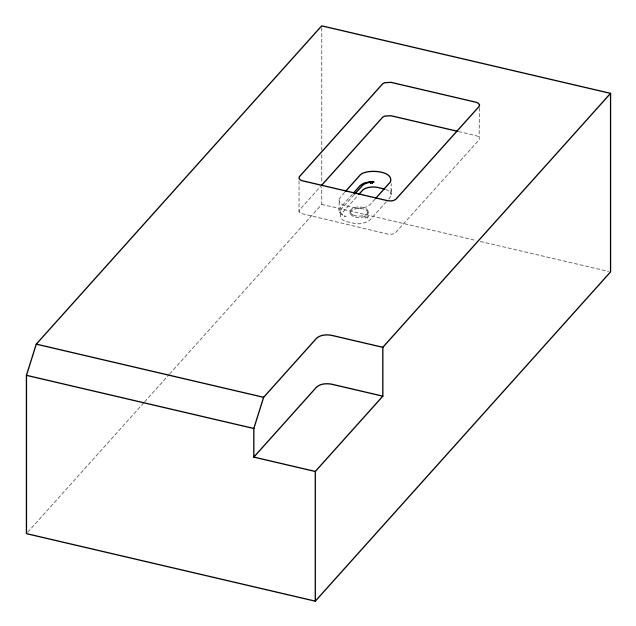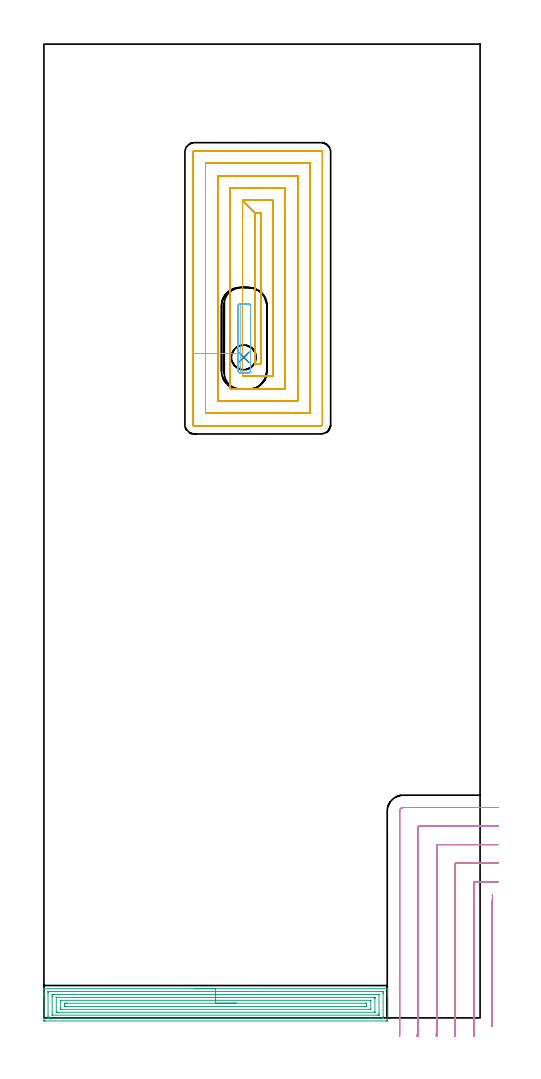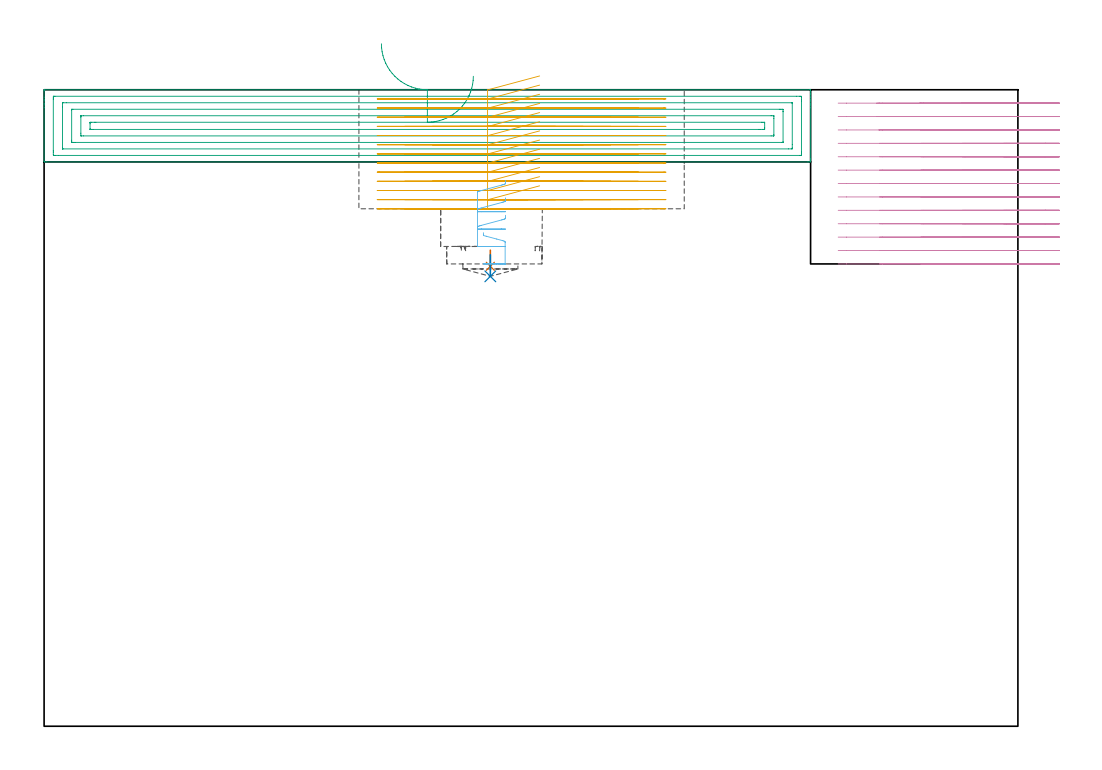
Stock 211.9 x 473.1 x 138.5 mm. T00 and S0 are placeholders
(PLAN: 6 operations, 5 tool changes, 73.7 min)
(1 SPOT_DRILL | STEP1POCKET | NXT0321_9005460120000 | 0.04 min | 4171 mm3)
(2 DRILL_BLIND_HOLE_INTO_CENTER | STEP1POCKET | NXT0301_128 | 0.03 min | 280 mm3)
(3 AREA_MILL | FG_CHAMFER_SURFACE | UGT0205_001 | 8.28 min | 21460 mm3)
(4 MILL_CORNER_NOTCH_RECTANGULAR | CORNER_NOTCH_RECTANGULAR | NXT0201_011 | Follow Part, ap 3, ae 75% | 19.77 min | 183572 mm3)
(5 MILL_RECTANGULAR_POCKET | POCKET_RECTANGULAR_STRAIGHT | NXT0201_009 | Follow Part, ap 2, ae 75% | 44.55 min | 256109 mm3)
(6 MILL_RECTANGULAR_POCKET_1 | POCKET_RECTANGULAR_STRAIGHT_1 | UGT0201_010 | Follow Part, ap 4, ae 75% | 1.06 min | 10684 mm3)
(TOOL NXT0321_9005460120000 | NC Spot Drill, 142deg, 12mm, Carbide, Uncoated | D12 PA142 FL30 Z2)
(TOOL NXT0301_128 | Carbide Drill 12mm [861.1-1200-036A1-GP GC34] | D12 PA150 FL37.4 Z2)
(TOOL UGT0205_001 | Chamfer Mill 20 x 3 x 45 deg. | D20 FL50 Z2)
(TOOL NXT0201_011 | ENDMILL 12mm [2P460-1200-NA 1630] | D12 FL38 Z6)
(TOOL NXT0201_009 | ENDMILL 8mm [2P460-0800-NA 1630] | D8 FL26 Z6)
(TOOL UGT0201_010 | End Mill 16 mm | D16 FL22 Z2)
(OP 1 SPOT_DRILL)
G17 G21 G94 G90
T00 M6
G54
G17 G0 G90 X97.1 Y320.9 S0 M3
G43 Z148.5 H0
G94 G81 G98 Z100.084 F250. R103.6
G80
M5
M2
(OP 2 DRILL_BLIND_HOLE_INTO_CENTER)
G17 G21 G94 G90
T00 M6
G54
G17 G0 G90 X97.1 Y320.9 S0 M3
G43 Z148.5 H1
G94 G81 G98 Z97.9 F250. R102.6
G80
M5
M2
(OP 3 AREA_MILL)
G17 G21 G94 G90
T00 M6
G54
G17 G0 G90 X73.4 Y14.2 S1061 M3
G43 Z148.5 H0
G94 G1 X73.438 Z147.628 F250.
X73.552 Z146.763
X73.741 Z145.912
X74.003 Z145.08
X74.337 Z144.274
X74.74 Z143.5
X75.208 Z142.764
X75.74 Z142.072
X76.329 Z141.429
X76.972 Z140.839
X77.664 Z140.308
X78.4 Z139.84
X79.174 Z139.437
X79.98 Z139.103
X80.812 Z138.841
X81.664 Z138.652
X82.528 Z138.538
X83.4 Z138.5
X166.666
X166.79 Y14.197 Z138.489
X166.797 Y14.084 Z138.377
X166.8 Y13.964 Z138.263
Y13.281 Z137.58
Y12.579 Z136.878
Y12.052 Z136.348
Y11.789 Z136.086
Y11.175 Z135.472
Y10.912 Z135.209
Y10.298 Z134.592
Y-0.8 Z123.497
X166.796 Y-1.107 Z123.19
X166.79 Y-1.492 Z122.805
X166.616 Y-1.496 Z122.802
X166.221 Y-1.5 Z122.8
X0.579
X0.082 Y-1.494 Z122.803
X0.01 Y-1.491 Z122.806
X0. Y-1.414 Z122.883
Y10.298 Z134.592
Y10.912 Z135.209
Y11.175 Z135.472
Y11.789 Z136.086
Y12.052 Z136.348
Y12.579 Z136.878
Y13.964 Z138.263
X0.003 Y14.084 Z138.377
X0.01 Y14.197 Z138.489
X0.134 Y14.2 Z138.5
X83.4
Y12.786 Z137.086
X163.696
X164.44 Y12.784 Z137.084
X164.589 Y12.783 Z137.083
X164.767 Y12.779 Z137.079
X164.79 Y12.721 Z137.021
X164.796 Y12.579 Z136.879
X164.799 Y12.052 Z136.352
X164.8 Y11.698 Z135.998
X164.799 Y0.648 Z124.948
X164.798 Y0.295 Z124.595
X164.79 Y-0.06 Z124.24
X164.781 Y-0.08 Z124.22
X164.765 Y-0.082 Z124.218
X164.719 Y-0.084 Z124.216
X164.626 Y-0.085 Z124.215
X164.44 Y-0.086 Z124.214
X3.104
X2.36 Y-0.084 Z124.216
X2.211 Y-0.083 Z124.217
X2.033 Y-0.079 Z124.221
X2.01 Y-0.021 Z124.279
X2.004 Y0.121 Z124.421
X2.001 Y0.648 Z124.948
X2. Y1.002 Z125.302
X2.001 Y12.052 Z136.352
X2.002 Y12.405 Z136.705
X2.01 Y12.76 Z137.06
X2.019 Y12.78 Z137.08
X2.035 Y12.781 Z137.081
X2.081 Y12.784 Z137.084
X2.174 Y12.785 Z137.085
X2.36 Y12.786 Z137.086
X83.4
Y11.371 Z135.671
X162.659
X162.725 Y11.37 Z135.67
X162.777 Y11.367 Z135.667
X162.787 Y11.365 Z135.665
X162.791 Y11.352 Z135.652
X162.795 Y11.314 Z135.614
X162.799 Y11.175 Z135.475
X162.8 Y2.263 Z126.563
X162.798 Y1.525 Z125.825
X162.796 Y1.39 Z125.69
X162.791 Y1.345 Z125.645
X162.757 Y1.335 Z125.635
X162.659 Y1.334 Z125.634
X161.967 Y1.329 Z125.629
X4.141
X4.075 Y1.33 Z125.63
X4.023 Y1.333 Z125.633
X4.013 Y1.335 Z125.635
X4.009 Y1.348 Z125.648
X4.005 Y1.386 Z125.686
X4.001 Y1.525 Z125.825
X4. Y10.437 Z134.737
X4.002 Y11.175 Z135.475
X4.004 Y11.31 Z135.61
X4.009 Y11.355 Z135.655
X4.043 Y11.364 Z135.664
X4.141 Y11.366 Z135.666
X4.833 Y11.371 Z135.671
X83.4
Y9.957 Z134.257
X159.987
X160.334 Y9.956 Z134.256
X160.692 Y9.952 Z134.252
X160.768 Y9.95 Z134.25
X160.79 Y9.944 Z134.244
X160.793 Y9.908 Z134.208
X160.796 Y9.826 Z134.126
X160.8 Y9.497 Z133.797
Y9.42 Z133.72
X160.799 Y2.879 Z127.179
X160.797 Y2.779 Z127.079
X160.793 Y2.755 Z127.055
X160.789 Y2.75 Z127.05
X160.779 Y2.747 Z127.047
X160.714 Y2.744 Z127.044
X160.532 Y2.743 Z127.043
X6.813
X6.466 Y2.744 Z127.044
X6.108 Y2.748 Z127.048
X6.032 Y2.75 Z127.05
X6.01 Y2.755 Z127.055
X6.007 Y2.792 Z127.092
X6.004 Y2.874 Z127.174
X6. Y3.203 Z127.503
X6.001 Y9.821 Z134.121
X6.003 Y9.921 Z134.221
X6.007 Y9.945 Z134.245
X6.011 Y9.95 Z134.25
X6.021 Y9.953 Z134.253
X6.086 Y9.955 Z134.255
X6.268 Y9.957 Z134.257
X83.4
Y8.543 Z132.843
X158.206
X158.651 Y8.54 Z132.84
X158.762 Y8.538 Z132.838
X158.783 Y8.536 Z132.836
X158.79 Y8.524 Z132.824
X158.794 Y8.484 Z132.784
X158.797 Y8.397 Z132.697
X158.8 Y7.958 Z132.258
X158.799 Y4.45 Z128.75
X158.794 Y4.254 Z128.554
X158.79 Y4.184 Z128.484
X158.783 Y4.163 Z128.463
X158.762 Y4.162 Z128.462
X158.651 Y4.16 Z128.46
X158.206 Y4.157 Z128.457
X8.594
X8.149 Y4.159 Z128.459
X8.038 Y4.162 Z128.462
X8.017 Y4.163 Z128.463
X8.01 Y4.176 Z128.476
X8.006 Y4.215 Z128.515
X8.003 Y4.303 Z128.603
X8. Y4.742 Z129.042
X8.001 Y8.25 Z132.55
X8.006 Y8.446 Z132.746
X8.01 Y8.515 Z132.815
X8.017 Y8.537 Z132.837
X8.038 Y8.538 Z132.838
X8.149 Y8.54 Z132.84
X8.594 Y8.543 Z132.843
X83.4
Y7.129 Z131.429
X156.08
X156.425 Y7.127 Z131.427
X156.769 Y7.123 Z131.423
X156.785 Y7.122 Z131.422
X156.79 Y7.113 Z131.413
X156.795 Y7.076 Z131.376
X156.799 Y7.01 Z131.31
X156.8 Y5.911 Z130.211
X156.798 Y5.727 Z130.027
X156.795 Y5.634 Z129.934
X156.79 Y5.59 Z129.89
X156.786 Y5.578 Z129.878
X156.766 Y5.576 Z129.876
X156.425 Y5.573 Z129.873
X155.88 Y5.571 Z129.871
X155.535
X10.72
X10.375 Y5.573 Z129.873
X10.031 Y5.577 Z129.877
X10.015 Y5.578 Z129.878
X10.01 Y5.587 Z129.887
X10.005 Y5.624 Z129.924
X10.001 Y5.69 Z129.99
X10. Y6.789 Z131.089
X10.002 Y6.973 Z131.273
X10.005 Y7.065 Z131.365
X10.01 Y7.11 Z131.41
X10.014 Y7.122 Z131.422
X10.034 Y7.124 Z131.424
X10.375 Y7.127 Z131.427
X10.92 Y7.129 Z131.429
X11.265
X83.4
X84.272 Z131.467
X85.136 Z131.581
X85.988 Z131.77
X86.82 Z132.032
X87.626 Z132.366
X88.4 Z132.769
X89.136 Z133.237
X89.828 Z133.768
X90.471 Z134.358
X91.06 Z135.001
X91.592 Z135.693
X92.06 Z136.429
X92.463 Z137.203
X92.797 Z138.009
X93.059 Z138.841
X93.248 Z139.692
X93.362 Z140.557
X93.4 Z141.429
G0 Z148.5
M5
M2
(OP 4 MILL_CORNER_NOTCH_RECTANGULAR)
G17 G21 G94 G90
T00 M6
G54
G17 G0 G90 X217.9 Y59.934 S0 M3
G43 Z148.5 H1
Z135.585
G94 G1 Y56.934 F250.
G3 X217.8 Y56.608 R0.6 F500.
G1 Y-1.091
Y-4.091 F250.
G0 Z148.5
X220.9 Y66.2
Z135.585
G1 X217.9
X209.395 F500.
G3 X208.8 Y65.605 R0.6
G1 Y-4.472
G2 X208.768 Y-6. R36.
G1 X208.64 Y-8.997 F250.
G0 Z148.5
X220.9 Y75.2
Z135.585
G1 X217.9
X200.396 F500.
G3 X199.8 Y74.604 R0.6
G1 Y-4.472
G2 X199.757 Y-6. R27.
G1 X199.587 Y-8.995 F250.
G0 Z148.5
X220.9 Y84.2
Z135.585
G1 X217.9
X191.396 F500.
G3 X190.8 Y83.604 R0.6
G1 Y-4.472
G2 X190.735 Y-6. R18.
G1 X190.48 Y-8.989 F250.
G0 Z148.5
X220.9 Y93.2
Z135.585
G1 X217.9
X182.396 F500.
G3 X181.8 Y92.604 R0.6
G1 Y-4.472
G2 X181.669 Y-6. R9.
G1 X181.16 Y-8.956 F250.
G0 Z148.5
X220.9 Y102.2
Z135.585
G1 X217.9
X174.6 F500.
G3 X172.8 Y100.4 R1.8
G1 Y-4.472
Y-7.472 F250.
G0 Z148.5
X217.9 Y59.934
Z132.669
G1 Y56.934
G3 X217.8 Y56.608 R0.6 F500.
G1 Y-1.091
Y-4.091 F250.
G0 Z148.5
X220.9 Y66.2
Z132.669
G1 X217.9
X209.395 F500.
G3 X208.8 Y65.605 R0.6
G1 Y-4.472
G2 X208.768 Y-6. R36.
G1 X208.64 Y-8.997 F250.
G0 Z148.5
X220.9 Y75.2
Z132.669
G1 X217.9
X200.396 F500.
G3 X199.8 Y74.604 R0.6
G1 Y-4.472
G2 X199.757 Y-6. R27.
G1 X199.587 Y-8.995 F250.
G0 Z148.5
X220.9 Y84.2
Z132.669
G1 X217.9
X191.396 F500.
G3 X190.8 Y83.604 R0.6
G1 Y-4.472
G2 X190.735 Y-6. R18.
G1 X190.48 Y-8.989 F250.
G0 Z148.5
X220.9 Y93.2
Z132.669
G1 X217.9
X182.396 F500.
G3 X181.8 Y92.604 R0.6
G1 Y-4.472
G2 X181.669 Y-6. R9.
G1 X181.16 Y-8.956 F250.
G0 Z148.5
X220.9 Y102.2
Z132.669
G1 X217.9
X174.6 F500.
G3 X172.8 Y100.4 R1.8
G1 Y-4.472
Y-7.472 F250.
G0 Z148.5
X217.9 Y59.934
Z129.754
G1 Y56.934
G3 X217.8 Y56.608 R0.6 F500.
G1 Y-1.091
Y-4.091 F250.
G0 Z148.5
X220.9 Y66.2
Z129.754
G1 X217.9
X209.395 F500.
G3 X208.8 Y65.605 R0.6
G1 Y-5.524
G2 X208.797 Y-6. R36.
G1 X208.757 Y-9. F250.
G0 Z148.5
X220.9 Y75.2
Z129.754
G1 X217.9
X200.396 F500.
G3 X199.8 Y74.604 R0.6
G1 Y-5.524
G2 X199.796 Y-6. R27.
G1 X199.743 Y-9. F250.
G0 Z148.5
X220.9 Y84.2
Z129.754
G1 X217.9
X191.396 F500.
G3 X190.8 Y83.604 R0.6
G1 Y-5.524
G2 X190.794 Y-6. R18.
G1 X190.714 Y-8.999 F250.
G0 Z148.5
X220.9 Y93.2
Z129.754
G1 X217.9
X182.396 F500.
G3 X181.8 Y92.604 R0.6
G1 Y-5.524
G2 X181.787 Y-6. R9.
G1 X181.629 Y-8.996 F250.
G0 Z148.5
X220.9 Y102.2
Z129.754
G1 X217.9
X174.6 F500.
G3 X172.8 Y100.4 R1.8
G1 Y-5.524
Y-8.524 F250.
G0 Z148.5
X217.9 Y59.934
Z126.838
G1 Y56.934
G3 X217.8 Y56.608 R0.6 F500.
G1 Y-1.091
Y-4.091 F250.
G0 Z148.5
X220.9 Y66.2
Z126.838
G1 X217.9
X209.395 F500.
G3 X208.8 Y65.605 R0.6
G1 Y-6.
Y-9. F250.
G0 Z148.5
X220.9 Y75.2
Z126.838
G1 X217.9
X200.396 F500.
G3 X199.8 Y74.604 R0.6
G1 Y-6.
Y-9. F250.
G0 Z148.5
X220.9 Y84.2
Z126.838
G1 X217.9
X191.396 F500.
G3 X190.8 Y83.604 R0.6
G1 Y-6.
Y-9. F250.
G0 Z148.5
X220.9 Y93.2
Z126.838
G1 X217.9
X182.396 F500.
G3 X181.8 Y92.604 R0.6
G1 Y-6.
Y-9. F250.
G0 Z148.5
X220.9 Y102.2
Z126.838
G1 X217.9
X174.6 F500.
G3 X172.8 Y100.4 R1.8
G1 Y-6.
Y-9. F250.
G0 Z148.5
X217.9 Y59.934
Z123.923
G1 Y56.934
G3 X217.8 Y56.608 R0.6 F500.
G1 Y-1.091
Y-4.091 F250.
G0 Z148.5
X220.9 Y66.2
Z123.923
G1 X217.9
X209.395 F500.
G3 X208.8 Y65.605 R0.6
G1 Y-6.
Y-9. F250.
G0 Z148.5
X220.9 Y75.2
Z123.923
G1 X217.9
X200.396 F500.
G3 X199.8 Y74.604 R0.6
G1 Y-6.
Y-9. F250.
G0 Z148.5
X220.9 Y84.2
Z123.923
G1 X217.9
X191.396 F500.
G3 X190.8 Y83.604 R0.6
G1 Y-6.
Y-9. F250.
G0 Z148.5
X220.9 Y93.2
Z123.923
G1 X217.9
X182.396 F500.
G3 X181.8 Y92.604 R0.6
G1 Y-6.
Y-9. F250.
G0 Z148.5
X220.9 Y102.2
Z123.923
G1 X217.9
X174.6 F500.
G3 X172.8 Y100.4 R1.8
G1 Y-6.
Y-9. F250.
G0 Z148.5
X217.9 Y59.934
Z121.008
G1 Y56.934
G3 X217.8 Y56.608 R0.6 F500.
G1 Y-1.091
Y-4.091 F250.
G0 Z148.5
X220.9 Y66.2
Z121.008
G1 X217.9
X209.395 F500.
G3 X208.8 Y65.605 R0.6
G1 Y-6.
Y-9. F250.
G0 Z148.5
X220.9 Y75.2
Z121.008
G1 X217.9
X200.396 F500.
G3 X199.8 Y74.604 R0.6
G1 Y-6.
Y-9. F250.
G0 Z148.5
X220.9 Y84.2
Z121.008
G1 X217.9
X191.396 F500.
G3 X190.8 Y83.604 R0.6
G1 Y-6.
Y-9. F250.
G0 Z148.5
X220.9 Y93.2
Z121.008
G1 X217.9
X182.396 F500.
G3 X181.8 Y92.604 R0.6
G1 Y-6.
Y-9. F250.
G0 Z148.5
X220.9 Y102.2
Z121.008
G1 X217.9
X174.6 F500.
G3 X172.8 Y100.4 R1.8
G1 Y-6.
Y-9. F250.
G0 Z148.5
X217.9 Y59.934
Z118.092
G1 Y56.934
G3 X217.8 Y56.608 R0.6 F500.
G1 Y-1.091
Y-4.091 F250.
G0 Z148.5
X220.9 Y66.2
Z118.092
G1 X217.9
X209.395 F500.
G3 X208.8 Y65.605 R0.6
G1 Y-6.
Y-9. F250.
G0 Z148.5
X220.9 Y75.2
Z118.092
G1 X217.9
X200.396 F500.
G3 X199.8 Y74.604 R0.6
G1 Y-6.
Y-9. F250.
G0 Z148.5
X220.9 Y84.2
Z118.092
G1 X217.9
X191.396 F500.
G3 X190.8 Y83.604 R0.6
G1 Y-6.
Y-9. F250.
G0 Z148.5
X220.9 Y93.2
Z118.092
G1 X217.9
X182.396 F500.
G3 X181.8 Y92.604 R0.6
G1 Y-6.
Y-9. F250.
G0 Z148.5
X220.9 Y102.2
Z118.092
G1 X217.9
X174.6 F500.
G3 X172.8 Y100.4 R1.8
G1 Y-6.
Y-9. F250.
G0 Z148.5
X217.9 Y59.934
Z115.177
G1 Y56.934
G3 X217.8 Y56.608 R0.6 F500.
G1 Y-1.091
Y-4.091 F250.
G0 Z148.5
X220.9 Y66.2
Z115.177
G1 X217.9
X209.395 F500.
G3 X208.8 Y65.605 R0.6
G1 Y-6.
Y-9. F250.
G0 Z148.5
X220.9 Y75.2
Z115.177
G1 X217.9
X200.396 F500.
G3 X199.8 Y74.604 R0.6
G1 Y-6.
Y-9. F250.
G0 Z148.5
X220.9 Y84.2
Z115.177
G1 X217.9
X191.396 F500.
G3 X190.8 Y83.604 R0.6
G1 Y-6.
Y-9. F250.
G0 Z148.5
X220.9 Y93.2
Z115.177
G1 X217.9
X182.396 F500.
G3 X181.8 Y92.604 R0.6
G1 Y-6.
Y-9. F250.
G0 Z148.5
X220.9 Y102.2
Z115.177
G1 X217.9
X174.6 F500.
G3 X172.8 Y100.4 R1.8
G1 Y-6.
Y-9. F250.
G0 Z148.5
X217.9 Y59.934
Z112.262
G1 Y56.934
G3 X217.8 Y56.608 R0.6 F500.
G1 Y-1.091
Y-4.091 F250.
G0 Z148.5
X220.9 Y66.2
Z112.262
G1 X217.9
X209.395 F500.
G3 X208.8 Y65.605 R0.6
G1 Y-6.
Y-9. F250.
G0 Z148.5
X220.9 Y75.2
Z112.262
G1 X217.9
X200.396 F500.
G3 X199.8 Y74.604 R0.6
G1 Y-6.
Y-9. F250.
G0 Z148.5
X220.9 Y84.2
Z112.262
G1 X217.9
X191.396 F500.
G3 X190.8 Y83.604 R0.6
G1 Y-6.
Y-9. F250.
G0 Z148.5
X220.9 Y93.2
Z112.262
G1 X217.9
X182.396 F500.
G3 X181.8 Y92.604 R0.6
G1 Y-6.
Y-9. F250.
G0 Z148.5
X220.9 Y102.2
Z112.262
G1 X217.9
X174.6 F500.
G3 X172.8 Y100.4 R1.8
G1 Y-6.
Y-9. F250.
G0 Z148.5
X217.9 Y59.934
Z109.346
G1 Y56.934
G3 X217.8 Y56.608 R0.6 F500.
G1 Y-1.091
Y-4.091 F250.
G0 Z148.5
X220.9 Y66.2
Z109.346
G1 X217.9
X209.395 F500.
G3 X208.8 Y65.605 R0.6
G1 Y-6.
Y-9. F250.
G0 Z148.5
X220.9 Y75.2
Z109.346
G1 X217.9
X200.396 F500.
G3 X199.8 Y74.604 R0.6
G1 Y-6.
Y-9. F250.
G0 Z148.5
X220.9 Y84.2
Z109.346
G1 X217.9
X191.396 F500.
G3 X190.8 Y83.604 R0.6
G1 Y-6.
Y-9. F250.
G0 Z148.5
X220.9 Y93.2
Z109.346
G1 X217.9
X182.396 F500.
G3 X181.8 Y92.604 R0.6
G1 Y-6.
Y-9. F250.
G0 Z148.5
X220.9 Y102.2
Z109.346
G1 X217.9
X174.6 F500.
G3 X172.8 Y100.4 R1.8
G1 Y-6.
Y-9. F250.
G0 Z148.5
X217.9 Y59.934
Z106.431
G1 Y56.934
G3 X217.8 Y56.608 R0.6 F500.
G1 Y-1.091
Y-4.091 F250.
G0 Z148.5
X220.9 Y66.2
Z106.431
G1 X217.9
X209.395 F500.
G3 X208.8 Y65.605 R0.6
G1 Y-6.
Y-9. F250.
G0 Z148.5
X220.9 Y75.2
Z106.431
G1 X217.9
X200.396 F500.
G3 X199.8 Y74.604 R0.6
G1 Y-6.
Y-9. F250.
G0 Z148.5
X220.9 Y84.2
Z106.431
G1 X217.9
X191.396 F500.
G3 X190.8 Y83.604 R0.6
G1 Y-6.
Y-9. F250.
G0 Z148.5
X220.9 Y93.2
Z106.431
G1 X217.9
X182.396 F500.
G3 X181.8 Y92.604 R0.6
G1 Y-6.
Y-9. F250.
G0 Z148.5
X220.9 Y102.2
Z106.431
G1 X217.9
X174.6 F500.
G3 X172.8 Y100.4 R1.8
G1 Y-6.
Y-9. F250.
G0 Z148.5
X217.9 Y59.934
Z103.515
G1 Y56.934
G3 X217.8 Y56.608 R0.6 F500.
G1 Y-1.091
Y-4.091 F250.
G0 Z148.5
X220.9 Y66.2
Z103.515
G1 X217.9
X209.395 F500.
G3 X208.8 Y65.605 R0.6
G1 Y-6.
Y-9. F250.
G0 Z148.5
X220.9 Y75.2
Z103.515
G1 X217.9
X200.396 F500.
G3 X199.8 Y74.604 R0.6
G1 Y-6.
Y-9. F250.
G0 Z148.5
X220.9 Y84.2
Z103.515
G1 X217.9
X191.396 F500.
G3 X190.8 Y83.604 R0.6
G1 Y-6.
Y-9. F250.
G0 Z148.5
X220.9 Y93.2
Z103.515
G1 X217.9
X182.396 F500.
G3 X181.8 Y92.604 R0.6
G1 Y-6.
Y-9. F250.
G0 Z148.5
X220.9 Y102.2
Z103.515
G1 X217.9
X174.6 F500.
G3 X172.8 Y100.4 R1.8
G1 Y-6.
Y-9. F250.
G0 Z148.5
X217.9 Y59.934
Z100.6
G1 Y56.934
G3 X217.8 Y56.608 R0.6 F500.
G1 Y-1.091
Y-4.091 F250.
G0 Z148.5
X220.9 Y66.2
Z100.6
G1 X217.9
X209.395 F500.
G3 X208.8 Y65.605 R0.6
G1 Y-6.
Y-9. F250.
G0 Z148.5
X220.9 Y75.2
Z100.6
G1 X217.9
X200.396 F500.
G3 X199.8 Y74.604 R0.6
G1 Y-6.
Y-9. F250.
G0 Z148.5
X220.9 Y84.2
Z100.6
G1 X217.9
X191.396 F500.
G3 X190.8 Y83.604 R0.6
G1 Y-6.
Y-9. F250.
G0 Z148.5
X220.9 Y93.2
Z100.6
G1 X217.9
X182.396 F500.
G3 X181.8 Y92.604 R0.6
G1 Y-6.
Y-9. F250.
G0 Z148.5
X220.9 Y102.2
Z100.6
G1 X217.9
X174.6 F500.
G3 X172.8 Y100.4 R1.8
G1 Y-6.
Y-9. F250.
G0 Z148.5
M5
M2
(OP 5 MILL_RECTANGULAR_POCKET)
G17 G21 G94 G90
T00 M6
G54
G17 G0 G90 X107.823 Y311.7 S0 M3
G43 Z148.5 H1
Z141.5
G94 G1 X96.5 Z138.466 F250.
Y319.009 Z136.508
Y311.7 F500.
X111.3
Y397.2
X96.5
X102.5 Y391.2
Y317.7
X105.3
Y391.2
X102.5
X96.5 Y397.2
Y322.8
X90.5
Y305.7
X117.3
Y403.2
X90.5
Y322.8
X84.5
Y299.7
X123.3
Y409.2
X84.5
Y322.8
X78.5
Y293.7
X129.3
Y415.2
X78.5
Y322.8
X72.5
Y288.1
G3 X72.9 Y287.7 R0.4
G1 X134.9
G3 X135.3 Y288.1 R0.4
G1 Y420.8
G3 X134.9 Y421.2 R0.4
G1 X72.9
G3 X72.5 Y420.8 R0.4
G1 Y322.8
Y321.8
G0 X107.823 Y311.7 Z139.508
G1 X96.5 Z136.474 F250.
Y319.009 Z134.515
Y311.7 F500.
X111.3
Y397.2
X96.5
X102.5 Y391.2
Y317.7
X105.3
Y391.2
X102.5
X96.5 Y397.2
Y322.8
X90.5
Y305.7
X117.3
Y403.2
X90.5
Y322.8
X84.5
Y299.7
X123.3
Y409.2
X84.5
Y322.8
X78.5
Y293.7
X129.3
Y415.2
X78.5
Y322.8
X72.5
Y288.1
G3 X72.9 Y287.7 R0.4
G1 X134.9
G3 X135.3 Y288.1 R0.4
G1 Y420.8
G3 X134.9 Y421.2 R0.4
G1 X72.9
G3 X72.5 Y420.8 R0.4
G1 Y322.8
Y321.8
G0 X107.823 Y311.7 Z137.515
G1 X96.5 Z134.481 F250.
Y319.009 Z132.523
Y311.7 F500.
X111.3
Y397.2
X96.5
X102.5 Y391.2
Y317.7
X105.3
Y391.2
X102.5
X96.5 Y397.2
Y322.8
X90.5
Y305.7
X117.3
Y403.2
X90.5
Y322.8
X84.5
Y299.7
X123.3
Y409.2
X84.5
Y322.8
X78.5
Y293.7
X129.3
Y415.2
X78.5
Y322.8
X72.5
Y288.1
G3 X72.9 Y287.7 R0.4
G1 X134.9
G3 X135.3 Y288.1 R0.4
G1 Y420.8
G3 X134.9 Y421.2 R0.4
G1 X72.9
G3 X72.5 Y420.8 R0.4
G1 Y322.8
Y321.8
G0 X107.823 Y311.7 Z135.523
G1 X96.5 Z132.489 F250.
Y319.009 Z130.531
Y311.7 F500.
X111.3
Y397.2
X96.5
X102.5 Y391.2
Y317.7
X105.3
Y391.2
X102.5
X96.5 Y397.2
Y322.8
X90.5
Y305.7
X117.3
Y403.2
X90.5
Y322.8
X84.5
Y299.7
X123.3
Y409.2
X84.5
Y322.8
X78.5
Y293.7
X129.3
Y415.2
X78.5
Y322.8
X72.5
Y288.1
G3 X72.9 Y287.7 R0.4
G1 X134.9
G3 X135.3 Y288.1 R0.4
G1 Y420.8
G3 X134.9 Y421.2 R0.4
G1 X72.9
G3 X72.5 Y420.8 R0.4
G1 Y322.8
Y321.8
G0 X107.823 Y311.7 Z133.531
G1 X96.5 Z130.497 F250.
Y319.009 Z128.538
Y311.7 F500.
X111.3
Y397.2
X96.5
X102.5 Y391.2
Y317.7
X105.3
Y391.2
X102.5
X96.5 Y397.2
Y322.8
X90.5
Y305.7
X117.3
Y403.2
X90.5
Y322.8
X84.5
Y299.7
X123.3
Y409.2
X84.5
Y322.8
X78.5
Y293.7
X129.3
Y415.2
X78.5
Y322.8
X72.5
Y288.1
G3 X72.9 Y287.7 R0.4
G1 X134.9
G3 X135.3 Y288.1 R0.4
G1 Y420.8
G3 X134.9 Y421.2 R0.4
G1 X72.9
G3 X72.5 Y420.8 R0.4
G1 Y322.8
Y321.8
G0 X107.823 Y311.7 Z131.538
G1 X96.5 Z128.504 F250.
Y319.009 Z126.546
Y311.7 F500.
X111.3
Y397.2
X96.5
X102.5 Y391.2
Y317.7
X105.3
Y391.2
X102.5
X96.5 Y397.2
Y322.8
X90.5
Y305.7
X117.3
Y403.2
X90.5
Y322.8
X84.5
Y299.7
X123.3
Y409.2
X84.5
Y322.8
X78.5
Y293.7
X129.3
Y415.2
X78.5
Y322.8
X72.5
Y288.1
G3 X72.9 Y287.7 R0.4
G1 X134.9
G3 X135.3 Y288.1 R0.4
G1 Y420.8
G3 X134.9 Y421.2 R0.4
G1 X72.9
G3 X72.5 Y420.8 R0.4
G1 Y322.8
Y321.8
G0 X107.823 Y311.7 Z129.546
G1 X96.5 Z126.512 F250.
Y319.009 Z124.554
Y311.7 F500.
X111.3
Y397.2
X96.5
X102.5 Y391.2
Y317.7
X105.3
Y391.2
X102.5
X96.5 Y397.2
Y322.8
X90.5
Y305.7
X117.3
Y403.2
X90.5
Y322.8
X84.5
Y299.7
X123.3
Y409.2
X84.5
Y322.8
X78.5
Y293.7
X129.3
Y415.2
X78.5
Y322.8
X72.5
Y288.1
G3 X72.9 Y287.7 R0.4
G1 X134.9
G3 X135.3 Y288.1 R0.4
G1 Y420.8
G3 X134.9 Y421.2 R0.4
G1 X72.9
G3 X72.5 Y420.8 R0.4
G1 Y322.8
Y321.8
G0 X107.823 Y311.7 Z127.554
G1 X96.5 Z124.52 F250.
Y319.009 Z122.562
Y311.7 F500.
X111.3
Y397.2
X96.5
X102.5 Y391.2
Y317.7
X105.3
Y391.2
X102.5
X96.5 Y397.2
Y322.8
X90.5
Y305.7
X117.3
Y403.2
X90.5
Y322.8
X84.5
Y299.7
X123.3
Y409.2
X84.5
Y322.8
X78.5
Y293.7
X129.3
Y415.2
X78.5
Y322.8
X72.5
Y288.1
G3 X72.9 Y287.7 R0.4
G1 X134.9
G3 X135.3 Y288.1 R0.4
G1 Y420.8
G3 X134.9 Y421.2 R0.4
G1 X72.9
G3 X72.5 Y420.8 R0.4
G1 Y322.8
Y321.8
G0 X107.823 Y311.7 Z125.562
G1 X96.5 Z122.528 F250.
Y319.009 Z120.569
Y311.7 F500.
X111.3
Y397.2
X96.5
X102.5 Y391.2
Y317.7
X105.3
Y391.2
X102.5
X96.5 Y397.2
Y322.8
X90.5
Y305.7
X117.3
Y403.2
X90.5
Y322.8
X84.5
Y299.7
X123.3
Y409.2
X84.5
Y322.8
X78.5
Y293.7
X129.3
Y415.2
X78.5
Y322.8
X72.5
Y288.1
G3 X72.9 Y287.7 R0.4
G1 X134.9
G3 X135.3 Y288.1 R0.4
G1 Y420.8
G3 X134.9 Y421.2 R0.4
G1 X72.9
G3 X72.5 Y420.8 R0.4
G1 Y322.8
Y321.8
G0 X107.823 Y311.7 Z123.569
G1 X96.5 Z120.535 F250.
Y319.009 Z118.577
Y311.7 F500.
X111.3
Y397.2
X96.5
X102.5 Y391.2
Y317.7
X105.3
Y391.2
X102.5
X96.5 Y397.2
Y322.8
X90.5
Y305.7
X117.3
Y403.2
X90.5
Y322.8
X84.5
Y299.7
X123.3
Y409.2
X84.5
Y322.8
X78.5
Y293.7
X129.3
Y415.2
X78.5
Y322.8
X72.5
Y288.1
G3 X72.9 Y287.7 R0.4
G1 X134.9
G3 X135.3 Y288.1 R0.4
G1 Y420.8
G3 X134.9 Y421.2 R0.4
G1 X72.9
G3 X72.5 Y420.8 R0.4
G1 Y322.8
Y321.8
G0 X107.823 Y311.7 Z121.577
G1 X96.5 Z118.543 F250.
Y319.009 Z116.585
Y311.7 F500.
X111.3
Y397.2
X96.5
X102.5 Y391.2
Y317.7
X105.3
Y391.2
X102.5
X96.5 Y397.2
Y322.8
X90.5
Y305.7
X117.3
Y403.2
X90.5
Y322.8
X84.5
Y299.7
X123.3
Y409.2
X84.5
Y322.8
X78.5
Y293.7
X129.3
Y415.2
X78.5
Y322.8
X72.5
Y288.1
G3 X72.9 Y287.7 R0.4
G1 X134.9
G3 X135.3 Y288.1 R0.4
G1 Y420.8
G3 X134.9 Y421.2 R0.4
G1 X72.9
G3 X72.5 Y420.8 R0.4
G1 Y322.8
Y321.8
G0 X107.823 Y311.7 Z119.585
G1 X96.5 Z116.551 F250.
Y319.009 Z114.592
Y311.7 F500.
X111.3
Y397.2
X96.5
X102.5 Y391.2
Y317.7
X105.3
Y391.2
X102.5
X96.5 Y397.2
Y322.8
X90.5
Y305.7
X117.3
Y403.2
X90.5
Y322.8
X84.5
Y299.7
X123.3
Y409.2
X84.5
Y322.8
X78.5
Y293.7
X129.3
Y415.2
X78.5
Y322.8
X72.5
Y288.1
G3 X72.9 Y287.7 R0.4
G1 X134.9
G3 X135.3 Y288.1 R0.4
G1 Y420.8
G3 X134.9 Y421.2 R0.4
G1 X72.9
G3 X72.5 Y420.8 R0.4
G1 Y322.8
Y321.8
G0 X107.823 Y311.7 Z117.592
G1 X96.5 Z114.558 F250.
Y319.009 Z112.6
Y311.7 F500.
X111.3
Y397.2
X96.5
X102.5 Y391.2
Y317.7
X105.3
Y391.2
X102.5
X96.5 Y397.2
Y322.8
X90.5
Y305.7
X117.3
Y403.2
X90.5
Y322.8
X84.5
Y299.7
X123.3
Y409.2
X84.5
Y322.8
X78.5
Y293.7
X129.3
Y415.2
X78.5
Y322.8
X72.5
Y288.1
G3 X72.9 Y287.7 R0.4
G1 X134.9
G3 X135.3 Y288.1 R0.4
G1 Y420.8
G3 X134.9 Y421.2 R0.4
G1 X72.9
G3 X72.5 Y420.8 R0.4
G1 Y322.8
Y321.8
G0 Z148.5
M5
M2
(OP 6 MILL_RECTANGULAR_POCKET_1)
G17 G21 G94 G90
T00 M6
G54
G17 G0 G90 X100.4 Y343.494 S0 M3
G43 Z148.5 H0
Z118.76
G94 G1 Y345.9 Z118.115 F250.
Y345.995 Z118.09
X100.341 Y346.233 Z118.024
X100.221 Y346.447 Z117.958
X100.047 Y346.621 Z117.893
X99.833 Y346.741 Z117.827
X99.595 Y346.8 Z117.761
X95.105 Z116.558
X94.867 Y346.741 Z116.492
X94.653 Y346.621 Z116.426
X94.479 Y346.447 Z116.361
X94.359 Y346.233 Z116.295
X94.3 Y345.995 Z116.229
Y345.9 Z116.204
Y330.1 Z111.97
Y314.3 F500.
G3 X95.2 Y313.4 R0.9
G1 X99.5
G3 X100.4 Y314.3 R0.9
G1 Y345.9
G3 X99.5 Y346.8 R0.9
G1 X95.2
G3 X94.3 Y345.9 R0.9
G1 Y330.1
Y329.1
G0 X100.4 Y343.494 Z114.97
G1 Y345.9 Z114.325 F250.
Y345.995 Z114.3
X100.341 Y346.233 Z114.234
X100.221 Y346.447 Z114.168
X100.047 Y346.621 Z114.103
X99.833 Y346.741 Z114.037
X99.595 Y346.8 Z113.971
X95.105 Z112.768
X94.867 Y346.741 Z112.702
X94.653 Y346.621 Z112.636
X94.479 Y346.447 Z112.571
X94.359 Y346.233 Z112.505
X94.3 Y345.995 Z112.439
Y345.9 Z112.414
Y330.1 Z108.18
Y314.3 F500.
G3 X95.2 Y313.4 R0.9
G1 X99.5
G3 X100.4 Y314.3 R0.9
G1 Y345.9
G3 X99.5 Y346.8 R0.9
G1 X95.2
G3 X94.3 Y345.9 R0.9
G1 Y330.1
Y329.1
G0 X100.4 Y343.494 Z111.18
G1 Y345.9 Z110.535 F250.
Y345.995 Z110.51
X100.341 Y346.233 Z110.444
X100.221 Y346.447 Z110.378
X100.047 Y346.621 Z110.313
X99.833 Y346.741 Z110.247
X99.595 Y346.8 Z110.181
X95.105 Z108.978
X94.867 Y346.741 Z108.912
X94.653 Y346.621 Z108.846
X94.479 Y346.447 Z108.781
X94.359 Y346.233 Z108.715
X94.3 Y345.995 Z108.649
Y345.9 Z108.624
Y330.1 Z104.39
Y314.3 F500.
G3 X95.2 Y313.4 R0.9
G1 X99.5
G3 X100.4 Y314.3 R0.9
G1 Y345.9
G3 X99.5 Y346.8 R0.9
G1 X95.2
G3 X94.3 Y345.9 R0.9
G1 Y330.1
Y329.1
G0 X95.599 Y315.723 Z107.39
G1 Y313.779 Z106.869 F250.
X95.602 Y313.477 Z106.788
X96.2 Z106.628
X98.499 Y313.472 Z106.012
X99.817 Y313.498 Z105.659
X100.085 Y313.737 Z105.563
X100.189 Y313.865 Z105.518
X100.261 Y314.02 Z105.473
X100.308 Y314.2 Z105.423
X100.325 Y314.659 Z105.3
X100.323 Y318.044 Z104.393
Y332.199 Z100.6
Y342.156 F500.
X100.325 Y345.541
X100.308 Y346.
G3 X99.348 Y346.719 R0.846
G1 X98.5 Y346.728
X95.602 Y346.721
Y313.477
X96.2
X98.499 Y313.472
X99.817 Y313.498
X100.085 Y313.737
X100.189 Y313.865
X100.261 Y314.02
X100.308 Y314.2
X100.325 Y314.659
X100.323 Y318.044
Y332.199
Y333.199
G0 Z148.5
M5
M2
